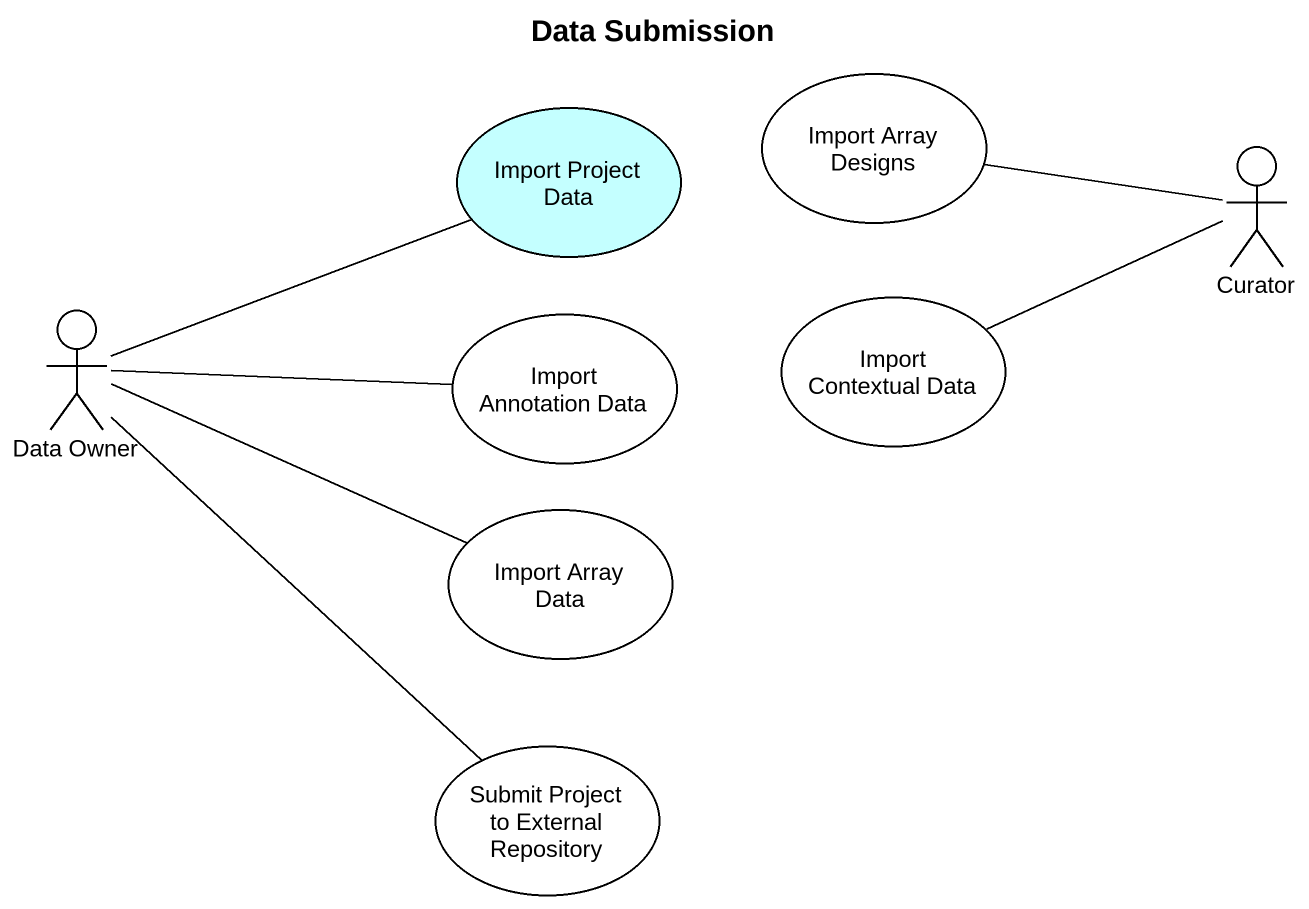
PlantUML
@startuml
title Data Submission
usecase "Import Project Data" as Import_Project_Data #C4FFFF
usecase "Import Array Designs" as Import_Array_Designs
actor Curator
actor "Data Owner" as Data_Owner
usecase "Import Annotation Data" as Import_Annotation_Data
usecase "Import Contextual Data" as Import_Contextual_Data
usecase "Import Array Data" as Import_Array_Data
usecase "Submit Project to External Repository" as Submit_Project_to_External
Curator -left- Import_Array_Designs
Curator -left- Import_Contextual_Data
Data_Owner -right- Import_Project_Data
Data_Owner -right- Import_Annotation_Data
Data_Owner -right- Import_Array_Data
Data_Owner -- Submit_Project_to_External
@enduml
